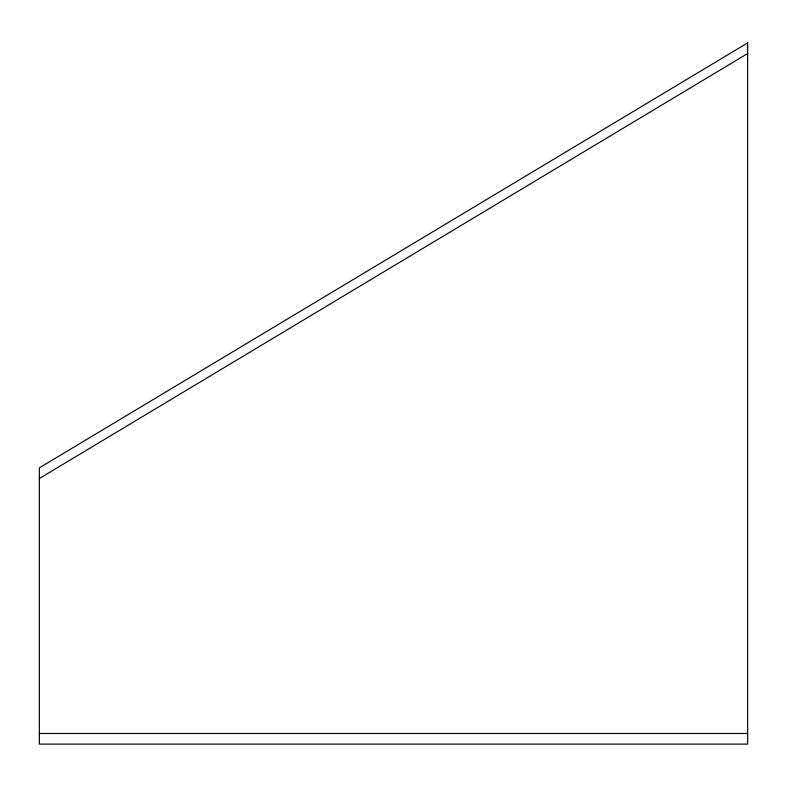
<?xml version="1.0" encoding="UTF-8"?>
<svg xmlns="http://www.w3.org/2000/svg" width="787" height="787" viewBox="0 0 787 787"><rect width="100%" height="100%" fill="white"/><g stroke="black" fill="none" stroke-linecap="round" stroke-linejoin="round"><path stroke-width="1.18" d="M39.35 478.496L747.65 53.516M39.35 733.484L747.65 733.484M747.65 42.892L39.35 467.872L39.35 744.108L747.65 744.108L747.65 42.892"/></g></svg>
